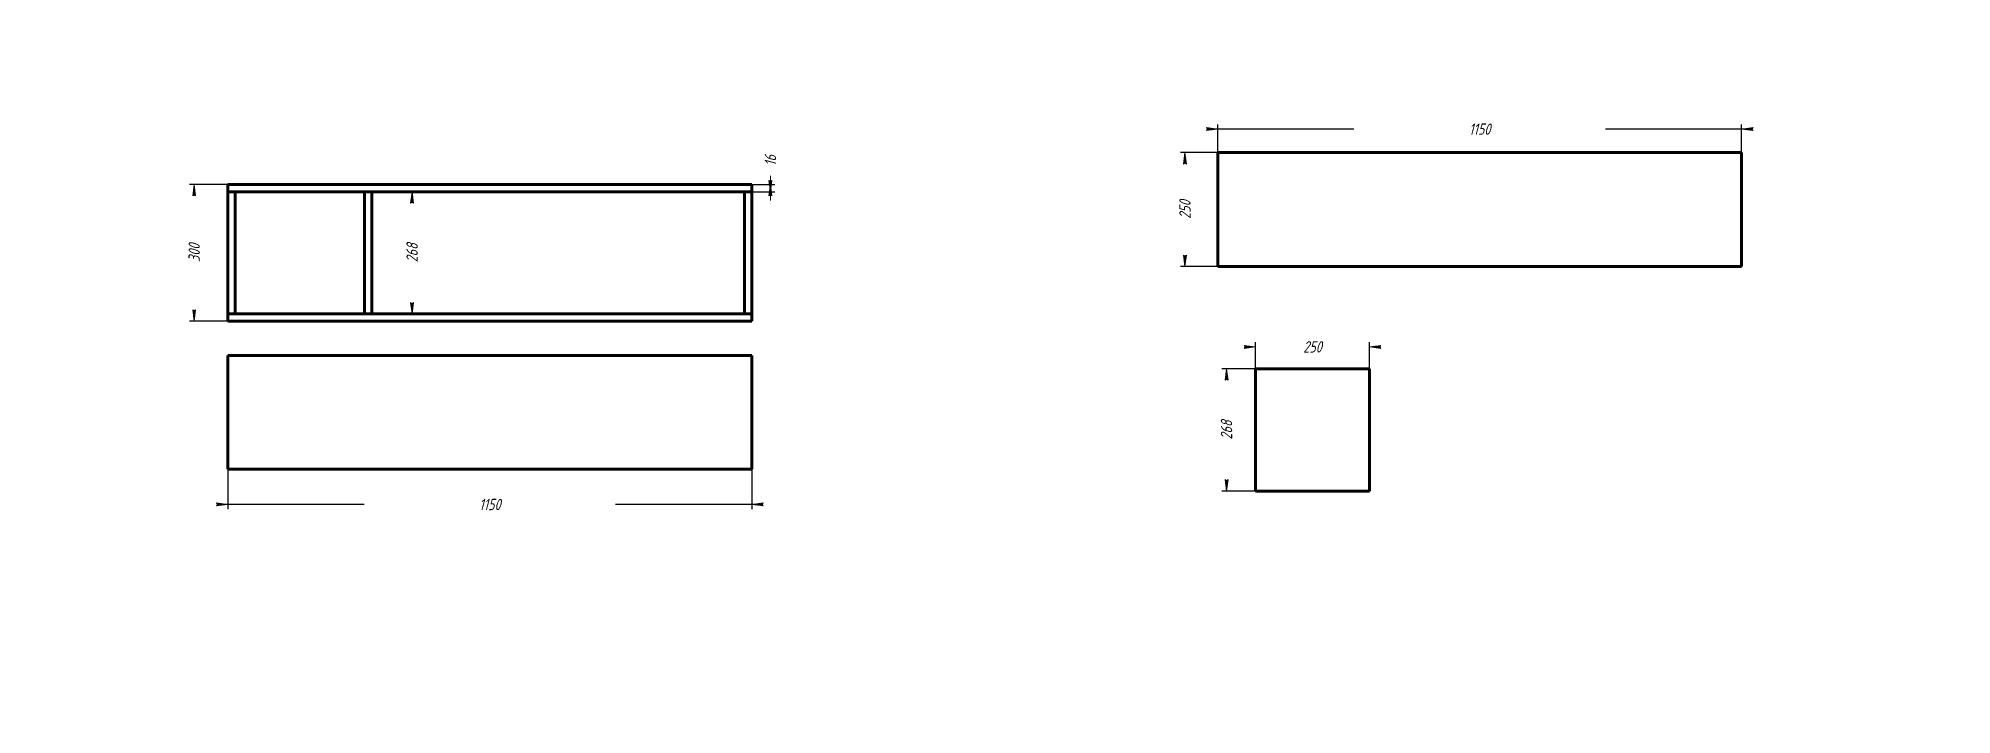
# Model space of a CAD drawing. Header units: millimetres. Extents: x 0 to 840, y 0 to 297.
import ezdxf

# ---------------------------------------------------------------- set-up
doc = ezdxf.new("R2010")
doc.units = ezdxf.units.MM
doc.linetypes.add('K5LT_BASIC', pattern=[0])
doc.linetypes.add('K5LT_THIN', pattern=[0])
doc.layers.add('Системный слой', color=7, linetype='Continuous')
doc.layers.add('Системный слой (1)', color=252, linetype='Continuous', true_color=0x909090)
doc.styles.add('KDIMTEXTSTYLE', font='GOST_AU.SHX', dxfattribs={"width": 0.96, "oblique": 15, "height": 5})
doc.dimstyles.new('KDIMSTYLE (0.20)', dxfattribs={"dimtxt": 5, "dimasz": 1, "dimexe": 2, "dimexo": 0, "dimgap": 1, "dimtad": 1, "dimlfac": 5, "dimtxsty": 'KDIMTEXTSTYLE', "dimsah": 1, "dimcen": 0, "dimdle": 1, "dimadec": 0, "dimazin": 0, "dimtfac": 0.667, "dimtmove": 0, "dimatfit": 3, "dimfxl": 1, "dimtvp": 1, "dimtolj": 1, "dimtzin": 0, "dimarcsym": 0})

# ---------------------------------------------------------------- blocks, each defined once
blk = doc.blocks.new('KDIMARROW_01')
at = {"layer": 'Системный слой'}
blk.add_hatch(color=0, dxfattribs=at).paths.add_polyline_path([(-5, -0.6582624912261956), (0, 0), (-5, 0.658262491226197), (-4.5, 6e-16)])
at = {"layer": 'Системный слой', "color": 0, "linetype": 'K5LT_THIN', "lineweight": 18}
for p, q in [((-4.5, 6e-16), (-5, 0.658262491226197)), ((-5, 0.658262491226197), (0, 0)), ((0, 0), (-5, -0.6582624912261956)), ((-5, -0.6582624912261956), (-4.5, 6e-16))]:
    blk.add_line(p, q, dxfattribs=at)
at = {"layer": 'Системный слой (1)', "color": 0, "linetype": 'K5LT_THIN', "lineweight": 18}
blk.add_line((0, 0), (-1, 0), dxfattribs=at)
blk = doc.blocks.new('KDIMARROW_02')
at = {"layer": 'Системный слой'}
blk.add_hatch(color=0, dxfattribs=at).paths.add_polyline_path([(4.5, -6e-16), (5, 0.6582624912261956), (0, 0), (5, -0.658262491226197)])
at = {"layer": 'Системный слой', "color": 0, "linetype": 'K5LT_THIN', "lineweight": 18}
for p, q in [((5, 0.6582624912261956), (0, 0)), ((0, 0), (5, -0.658262491226197)), ((0, 0), (7, -9e-16)), ((4.5, -6e-16), (5, 0.6582624912261956)), ((5, -0.658262491226197), (4.5, -6e-16))]:
    blk.add_line(p, q, dxfattribs=at)
at = {"layer": 'Системный слой (1)', "color": 0, "linetype": 'K5LT_THIN', "lineweight": 18}
blk.add_line((0, 0), (-1, 0), dxfattribs=at)

msp = doc.modelspace()

# ---------------------------------------------------------------- linework, layer by layer
at = {"layer": 'Системный слой (1)', "color": 5, "linetype": 'K5LT_BASIC', "lineweight": 60, "true_color": 0x0000ff}
for p, q in [((747.7783210241384, 246.7932393692704), (517.7783210241384, 246.7932393692704)), ((517.7783210241384, 246.7932393692704), (517.7783210241384, 196.7932393692704)), ((747.7783210241384, 196.7932393692704), (747.7783210241384, 246.7932393692704)), ((83.25004882800602, 232.7767260050537), (313.250048828006, 232.7767260050537)), ((83.25004882800602, 229.5767260050537), (83.25004882800602, 232.7767260050537)), ((86.450048828006, 229.5767260050537), (83.25004882800602, 229.5767260050537)), ((83.25004882800602, 175.9767260050537), (83.25004882800602, 229.5767260050537)), ((83.25004882800602, 229.5767260050537), (313.250048828006, 229.5767260050537)), ((86.450048828006, 175.9767260050537), (86.450048828006, 229.5767260050537)), ((146.450048828006, 229.5767260050537), (143.250048828006, 229.5767260050537)), ((143.250048828006, 175.9767260050537), (143.250048828006, 229.5767260050537)), ((146.450048828006, 175.9767260050537), (146.450048828006, 229.5767260050537)), ((313.250048828006, 229.5767260050537), (310.050048828006, 229.5767260050537)), ((310.050048828006, 175.9767260050537), (310.050048828006, 229.5767260050537)), ((313.250048828006, 229.5767260050537), (313.250048828006, 232.7767260050537)), ((313.250048828006, 175.9767260050537), (313.250048828006, 229.5767260050537)), ((517.7783210241384, 196.7932393692704), (747.7783210241384, 196.7932393692704)), ((86.450048828006, 175.9767260050537), (83.25004882800602, 175.9767260050537)), ((83.25004882800602, 175.9767260050537), (313.250048828006, 175.9767260050537)), ((83.25004882800602, 172.7767260050537), (83.25004882800602, 175.9767260050537)), ((83.25004882800602, 172.7767260050537), (313.250048828006, 172.7767260050537)), ((146.450048828006, 175.9767260050537), (143.250048828006, 175.9767260050537)), ((313.250048828006, 175.9767260050537), (310.050048828006, 175.9767260050537)), ((313.250048828006, 172.7767260050537), (313.250048828006, 175.9767260050537)), ((313.250048828006, 157.7767260050537), (83.25004882800602, 157.7767260050537)), ((83.25004882800602, 157.7767260050537), (83.25004882800602, 107.7767260050537)), ((313.250048828006, 107.7767260050537), (313.250048828006, 157.7767260050537)), ((584.3783210241385, 151.8243395770646), (534.3783210241385, 151.8243395770646)), ((534.3783210241385, 151.8243395770646), (534.3783210241385, 98.22433957706455)), ((584.3783210241385, 98.22433957706455), (584.3783210241385, 151.8243395770646)), ((83.25004882800602, 107.7767260050537), (313.250048828006, 107.7767260050537)), ((534.3783210241385, 98.22433957706455), (584.3783210241385, 98.22433957706455))]:
    msp.add_line(p, q, dxfattribs=at)

# ---------------------------------------------------------------- dimensions: what is measured, and where the dimension line sits
at = {"layer": 'Системный слой (1)', "color": 7}
for base, p1, p2, location in [((517.7783210241384, 257.1023340065092), (747.7783210241384, 246.7932393692704), (517.7783210241384, 246.7932393692704), (632.7783210241384, 257.1023340065092)), ((534.3783210241385, 161.5087322183559), (584.3783210241385, 151.8243395770646), (534.3783210241385, 151.8243395770646), (559.3783210241385, 161.5087322183559)), ((83.25004882800602, 92.3122802488528), (313.250048828006, 107.7767260050537), (83.25004882800602, 107.7767260050537), (198.250048828006, 92.3122802488528))]:
    msp.add_linear_dim(base=base, p1=p1, p2=p2, location=location, dimstyle='KDIMSTYLE (0.20)', override={"dimexo": 0, "dimpost": '\\H5.0;\\W0.965;\\Q15;<>', "dimblk1": 'KDIMARROW_01', "dimblk2": 'KDIMARROW_01', "dimse1": 0, "dimse2": 0, "dimclrt": 7, "dimtolj": 1}, dxfattribs=at).render()
for base, p1, p2, location, override in [((321.4084638159628, 229.5767260050537), (313.250048828006, 232.7767260050537), (313.250048828006, 229.5767260050537), (321.4084638159628, 243.3245588679077), {"dimexo": 0, "dimpost": '\\H5.0;\\W0.965;\\Q15;<>', "dimblk1": 'KDIMARROW_02', "dimblk2": 'KDIMARROW_02', "dimse1": 0, "dimse2": 0, "dimclrt": 7, "dimtolj": 1}), ((503.3901236872414, 246.7932393692704), (517.7783210241384, 196.7932393692704), (517.7783210241384, 246.7932393692704), (503.3901236872414, 221.7932393692704), {"dimexo": 0, "dimpost": '\\H5.0;\\W0.965;\\Q15;<>', "dimblk1": 'KDIMARROW_01', "dimblk2": 'KDIMARROW_01', "dimse1": 0, "dimse2": 0, "dimclrt": 7, "dimtolj": 1}), ((68.43831151834485, 232.7767260050537), (83.25004882800602, 172.7767260050537), (83.25004882800602, 232.7767260050537), (68.43831151834485, 202.7767260050537), {"dimexo": 0, "dimpost": '\\H5.0;\\W0.965;\\Q15;<>', "dimblk1": 'KDIMARROW_01', "dimblk2": 'KDIMARROW_01', "dimse1": 0, "dimse2": 0, "dimclrt": 7, "dimtolj": 1}), ((164.1135436227287, 229.5767260050537), (146.450048828006, 175.9767260050537), (146.450048828006, 229.5767260050537), (164.1135436227287, 202.7767260050537), {"dimexo": 0, "dimpost": '\\H5.0;\\W0.965;\\Q15;<>', "dimblk1": 'KDIMARROW_01', "dimblk2": 'KDIMARROW_01', "dimse1": 0, "dimse2": 0, "dimclrt": 7, "dimtolj": 1}), ((521.6365506796735, 151.8243395770646), (534.3783210241385, 98.22433957706455), (534.3783210241385, 151.8243395770646), (521.6365506796735, 125.0243395770646), {"dimexo": 0, "dimpost": '\\H5.0;\\W0.965;\\Q15;<>', "dimblk1": 'KDIMARROW_01', "dimblk2": 'KDIMARROW_01', "dimse1": 0, "dimse2": 0, "dimclrt": 7, "dimtolj": 1})]:
    msp.add_linear_dim(base=base, p1=p1, p2=p2, angle=90, location=location, dimstyle='KDIMSTYLE (0.20)', override=override, dxfattribs=at).render()

doc.saveas('drawing.dxf')
